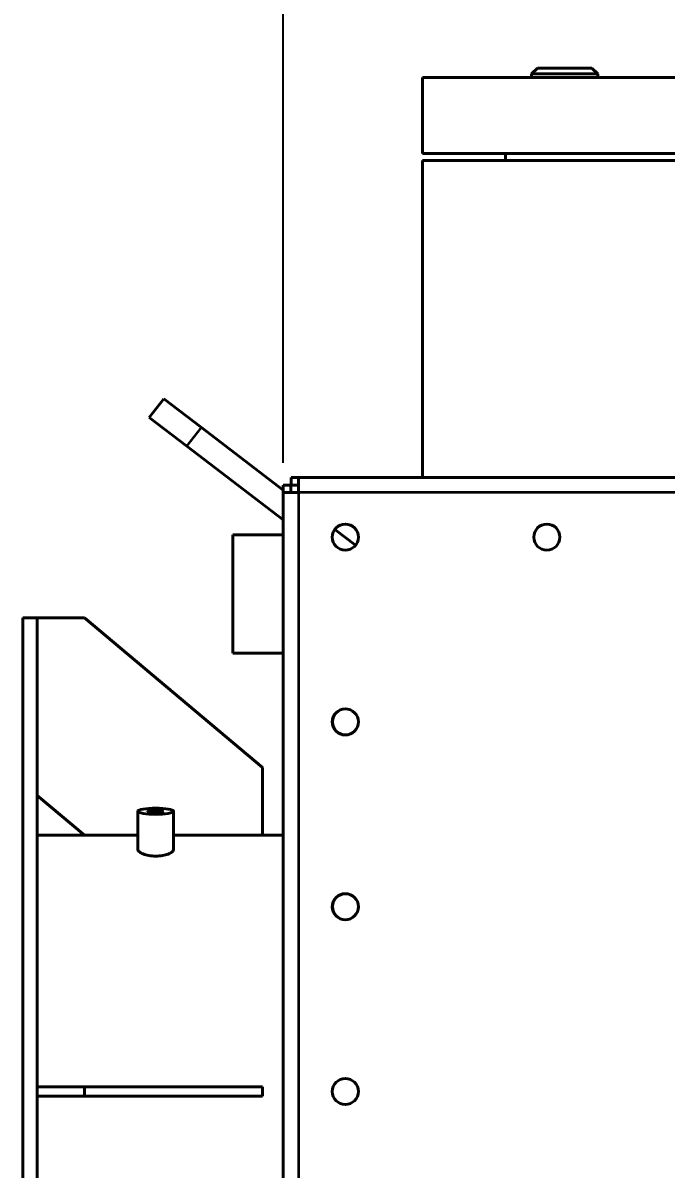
# Model space of a CAD drawing. Header units: millimetres. Extents: x 0 to 5945, y 0 to 4205.
# Drawn here: x 2093.2 to 2364.5, y 3377.2 to 3861 of the extents above; entities that cross this region are included whole.
import ezdxf

# ---------------------------------------------------------------- set-up
doc = ezdxf.new("R2010")
doc.units = ezdxf.units.MM
doc.header["$LTSCALE"] = 5
for name, color, linetype, lineweight in [('가시적인 것(ISO)', 3, 'Continuous', 40), ('가시적인 좁은 것(ISO)', 3, 'Continuous', 35), ('치수(ISO)', 2, 'Continuous', 25)]:
    doc.layers.add(name, color=color, linetype=linetype, lineweight=lineweight)
doc.styles.add('치수 텍스트_PSTEK_POSCO', font='isocp.shx')
doc.dimstyles.new('치수_PSTEK_POSCO', dxfattribs={"dimscale": 5, "dimtxt": 3.5, "dimasz": 2.5, "dimexe": 2, "dimexo": 2.5, "dimgap": 1, "dimtad": 1, "dimrnd": 1e-08, "dimdsep": 46, "dimtxsty": '치수 텍스트_PSTEK_POSCO', "dimcen": 0.09, "dimdle": 10, "dimclrd": 7, "dimclre": 7, "dimclrt": 2, "dimadec": 1, "dimazin": 2, "dimtfac": 1, "dimtmove": 0, "dimatfit": 3, "dimfxl": 0, "dimtolj": 1, "dimlwd": -1, "dimlwe": -1, "dimarcsym": 0})

# ---------------------------------------------------------------- blocks, each defined once
blk = doc.blocks.new('*D29')
at = {"layer": 'Defpoints', "color": 0, "transparency": 16777216}
for p in [(2850.37, 3903.42), (2202.97, 3662.72), (2850.37, 3662.72)]:
    blk.add_point(p, dxfattribs=at)
at = {"layer": '치수(ISO)', "color": 7, "transparency": 16777216}
for p, q in [((2202.97, 3675.22), (2202.97, 3913.42)), ((2850.37, 3675.22), (2850.37, 3913.42)), ((2215.47, 3903.42), (2837.87, 3903.42))]:
    blk.add_line(p, q, dxfattribs=at)
for points in [[(2215.47, 3905.51), (2215.47, 3901.34), (2202.97, 3903.42)], [(2837.87, 3905.51), (2837.87, 3901.34), (2850.37, 3903.42)]]:
    blk.add_solid(points, dxfattribs=at)
at = {"layer": '치수(ISO)', "color": 2, "transparency": 16777216, "insert": (2499.89, 3917.17), "char_height": 17.5, "attachment_point": 4, "style": '치수 텍스트_PSTEK_POSCO'}
blk.add_mtext('\\A1;647.4', dxfattribs=at)
blk = doc.blocks.new('*D48')
at = {"layer": 'Defpoints', "color": 0, "transparency": 16777216}
for p in [(2924.17, 3953.64), (2924.17, 3473.92), (1547.17, 3428.67)]:
    blk.add_point(p, dxfattribs=at)
at = {"layer": '치수(ISO)', "color": 7, "transparency": 16777216}
for p, q in [((1547.17, 3441.17), (1547.17, 3963.64)), ((2924.17, 3486.42), (2924.17, 3963.64)), ((1559.67, 3953.64), (2911.67, 3953.64))]:
    blk.add_line(p, q, dxfattribs=at)
for points in [[(1559.67, 3955.73), (1559.67, 3951.56), (1547.17, 3953.64)], [(2911.67, 3955.73), (2911.67, 3951.56), (2924.17, 3953.64)]]:
    blk.add_solid(points, dxfattribs=at)
at = {"layer": '치수(ISO)', "color": 2, "transparency": 16777216, "insert": (2215.54, 3967.39), "char_height": 17.5, "attachment_point": 4, "style": '치수 텍스트_PSTEK_POSCO'}
blk.add_mtext('\\A1;1377', dxfattribs=at)

msp = doc.modelspace()

# ---------------------------------------------------------------- linework, layer by layer
at = {"layer": '가시적인 것(ISO)'}
for p, q in [((2310.168, 3841.915), (2307.668, 3839.415)), ((2310.168, 3841.915), (2333.168, 3841.915)), ((2333.168, 3841.915), (2335.668, 3839.415)), ((2791.668, 3837.915), (2261.668, 3837.915)), ((2261.668, 3837.915), (2261.668, 3805.915)), ((2335.668, 3839.415), (2307.668, 3839.415)), ((2307.668, 3837.915), (2307.668, 3839.415)), ((2335.668, 3837.915), (2335.668, 3839.415)), ((2261.668, 3805.915), (2791.668, 3805.915)), ((2261.668, 3802.915), (2791.668, 3802.915)), ((2261.668, 3669.115), (2261.668, 3802.915)), ((2296.668, 3802.915), (2296.668, 3805.915)), ((2152.555, 3702.353), (2146.479, 3694.41)), ((2152.555, 3702.353), (2168.441, 3690.202)), ((2162.365, 3682.259), (2146.479, 3694.41)), ((2202.968, 3663.794), (2168.441, 3690.202)), ((2162.365, 3682.259), (2202.968, 3651.204)), ((2206.268, 3665.915), (2206.268, 3669.115)), ((2206.268, 3669.115), (2209.368, 3669.115)), ((2209.368, 3669.115), (2843.968, 3669.115)), ((2209.368, 3669.115), (2209.368, 3668.258)), ((2209.368, 3668.258), (2209.368, 3662.715)), ((2206.168, 3665.815), (2202.968, 3665.815)), ((2202.968, 3662.715), (2202.968, 3665.815)), ((2202.968, 3157.115), (2202.968, 3662.715)), ((2203.825, 3662.715), (2202.968, 3662.715)), ((2209.368, 3662.715), (2203.825, 3662.715)), ((2206.168, 3665.815), (2206.168, 3662.715)), ((2209.368, 3665.915), (2206.268, 3665.915)), ((2209.168, 3662.915), (2209.168, 3662.715)), ((2209.368, 3662.915), (2209.168, 3662.915)), ((2181.668, 3644.915), (2181.668, 3594.915)), ((2202.968, 3644.915), (2181.668, 3644.915)), ((2233.458, 3640.474), (2224.723, 3647.155)), ((2093.168, 3609.915), (2093.168, 3209.915)), ((2099.168, 3609.915), (2093.168, 3609.915)), ((2099.168, 3609.915), (2099.168, 3609.905)), ((2119.168, 3609.915), (2099.168, 3609.915)), ((2099.168, 3411.915), (2099.168, 3609.905)), ((2194.168, 3546.728), (2119.168, 3609.915)), ((2181.668, 3594.915), (2202.968, 3594.915)), ((2194.168, 3518.065), (2194.168, 3546.728)), ((2099.168, 3534.915), (2119.168, 3518.065)), ((2141.668, 3528.201), (2141.668, 3512.067)), ((2156.668, 3528.201), (2156.668, 3512.067)), ((2119.168, 3518.065), (2099.168, 3518.065)), ((2119.168, 3518.065), (2141.668, 3518.065)), ((2156.668, 3518.065), (2194.168, 3518.065)), ((2202.968, 3518.065), (2194.168, 3518.065)), ((2099.168, 3409.915), (2099.168, 3411.915)), ((2099.168, 3411.915), (2119.168, 3411.915)), ((2119.168, 3411.915), (2194.168, 3411.915)), ((2119.168, 3411.915), (2119.168, 3407.915)), ((2194.168, 3411.915), (2194.168, 3407.915)), ((2099.168, 3407.915), (2099.168, 3409.915)), ((2099.168, 3209.925), (2099.168, 3407.915)), ((2119.168, 3407.915), (2099.168, 3407.915)), ((2194.168, 3407.915), (2119.168, 3407.915))]:
    msp.add_line(p, q, dxfattribs=at)
for centre in [(2229.168, 3643.915), (2314.168, 3643.915), (2229.168, 3565.915), (2229.168, 3487.915), (2229.168, 3409.915)]:
    msp.add_circle(centre, 5.5, dxfattribs=at)
for centre in [(2229.229, 3565.915), (2229.229, 3487.915)]:
    msp.add_arc(centre, 5.5, 90.31883, 269.68117, dxfattribs=at)
for major_axis in [(-7.5, 0), (3.323, 0)]:
    msp.add_ellipse((2149.168, 3528.201), major_axis=major_axis, ratio=0.1736482, dxfattribs=at)
for points, knots in [([(2149.168, 3509.302), (2148.221, 3509.302), (2147.214, 3509.38), (2145.366, 3509.686), (2144.526, 3509.914), (2143.197, 3510.424), (2142.62, 3510.741), (2141.856, 3511.405), (2141.668, 3511.753), (2141.668, 3512.067)], [0, 0, 0, 0, 0.2839557, 0.2839557, 0.5679115, 0.5679115, 0.8542716, 0.8542716, 1.1406317, 1.1406317, 1.1406317, 1.1406317]), ([(2156.668, 3512.067), (2156.668, 3511.752), (2156.477, 3511.402), (2155.706, 3510.735), (2155.125, 3510.417), (2153.79, 3509.909), (2152.953, 3509.683), (2151.112, 3509.379), (2150.109, 3509.302), (2149.168, 3509.302)], [3.4107033, 3.4107033, 3.4107033, 3.4107033, 3.6984525, 3.6984525, 3.9862016, 3.9862016, 4.2687669, 4.2687669, 4.5513322, 4.5513322, 4.5513322, 4.5513322])]:
    msp.add_open_spline(points, degree=3, knots=knots, dxfattribs=at)
at = {"layer": '가시적인 좁은 것(ISO)'}
for p, q in [((2162.365, 3682.259), (2168.441, 3690.202)), ((2843.968, 3662.715), (2209.368, 3662.715)), ((2209.368, 3662.715), (2209.368, 3157.115))]:
    msp.add_line(p, q, dxfattribs=at)

# ---------------------------------------------------------------- dimensions: what is measured, and where the dimension line sits
at = {"layer": '치수(ISO)', "color": 7}
dim = msp.add_linear_dim(base=(2924.168, 3953.643), p1=(1547.168, 3428.665), p2=(2924.168, 3473.915), angle=180, dimstyle='치수_PSTEK_POSCO', override={"dimdec": 2, "dimtp": 0, "dimtm": 0, "dimtdec": 2, "dimtofl": 0, "dimatfit": 1}, dxfattribs=at)
dim.commit()
dim.dimension.update_dxf_attribs({"geometry": '*D48', "text_midpoint": (2235.668, 3953.643), "dimtype": 160})
dim = msp.add_linear_dim(base=(2850.368, 3903.424), p1=(2202.968, 3662.715), p2=(2850.368, 3662.715), dimstyle='치수_PSTEK_POSCO', override={"dimdec": 2, "dimtp": 0, "dimtm": 0, "dimtdec": 2, "dimtofl": 0, "dimatfit": 1}, dxfattribs=at)
dim.commit()
dim.dimension.update_dxf_attribs({"geometry": '*D29', "text_midpoint": (2526.668, 3903.424), "dimtype": 160})

doc.saveas('drawing.dxf')
